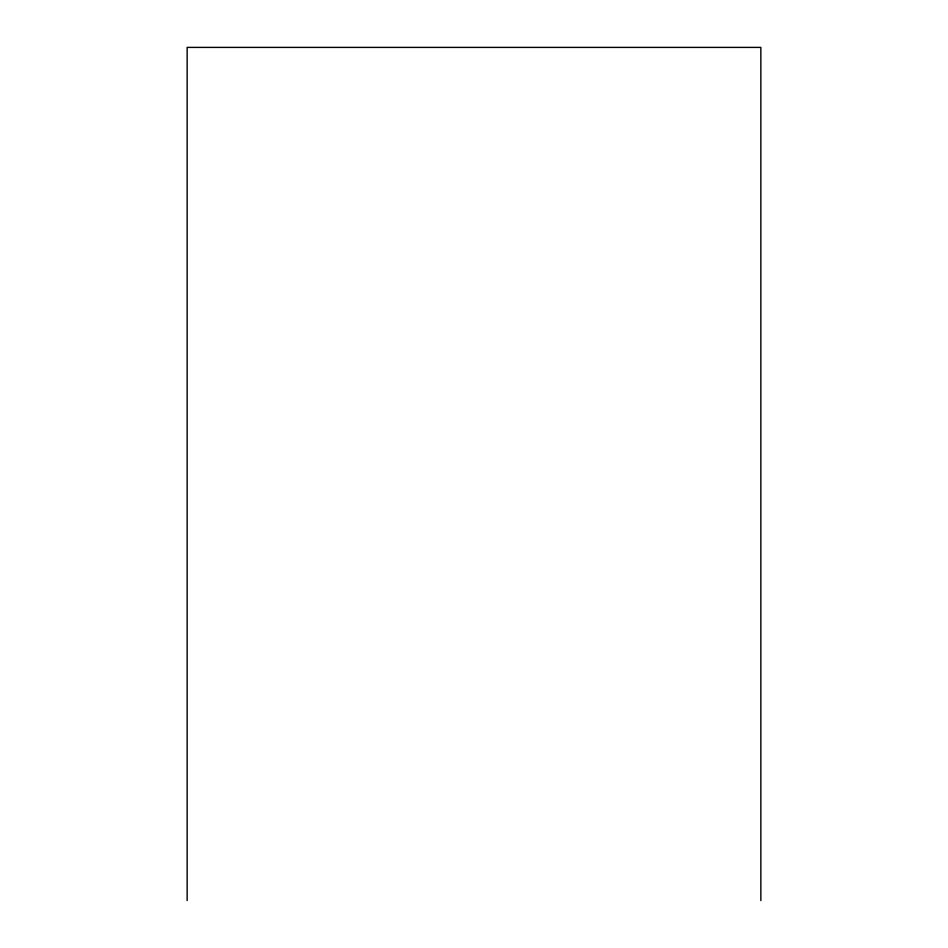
<?xml version="1.0" encoding="UTF-8"?>
<svg xmlns="http://www.w3.org/2000/svg" width="948" height="948" viewBox="0 0 948 948"><rect width="100%" height="100%" fill="white"/><g stroke="black" fill="none" stroke-linecap="round" stroke-linejoin="round"><path stroke-width="1.42" d="M760.853 900.6L760.853 47.4L187.147 47.4L187.147 900.6"/></g></svg>
